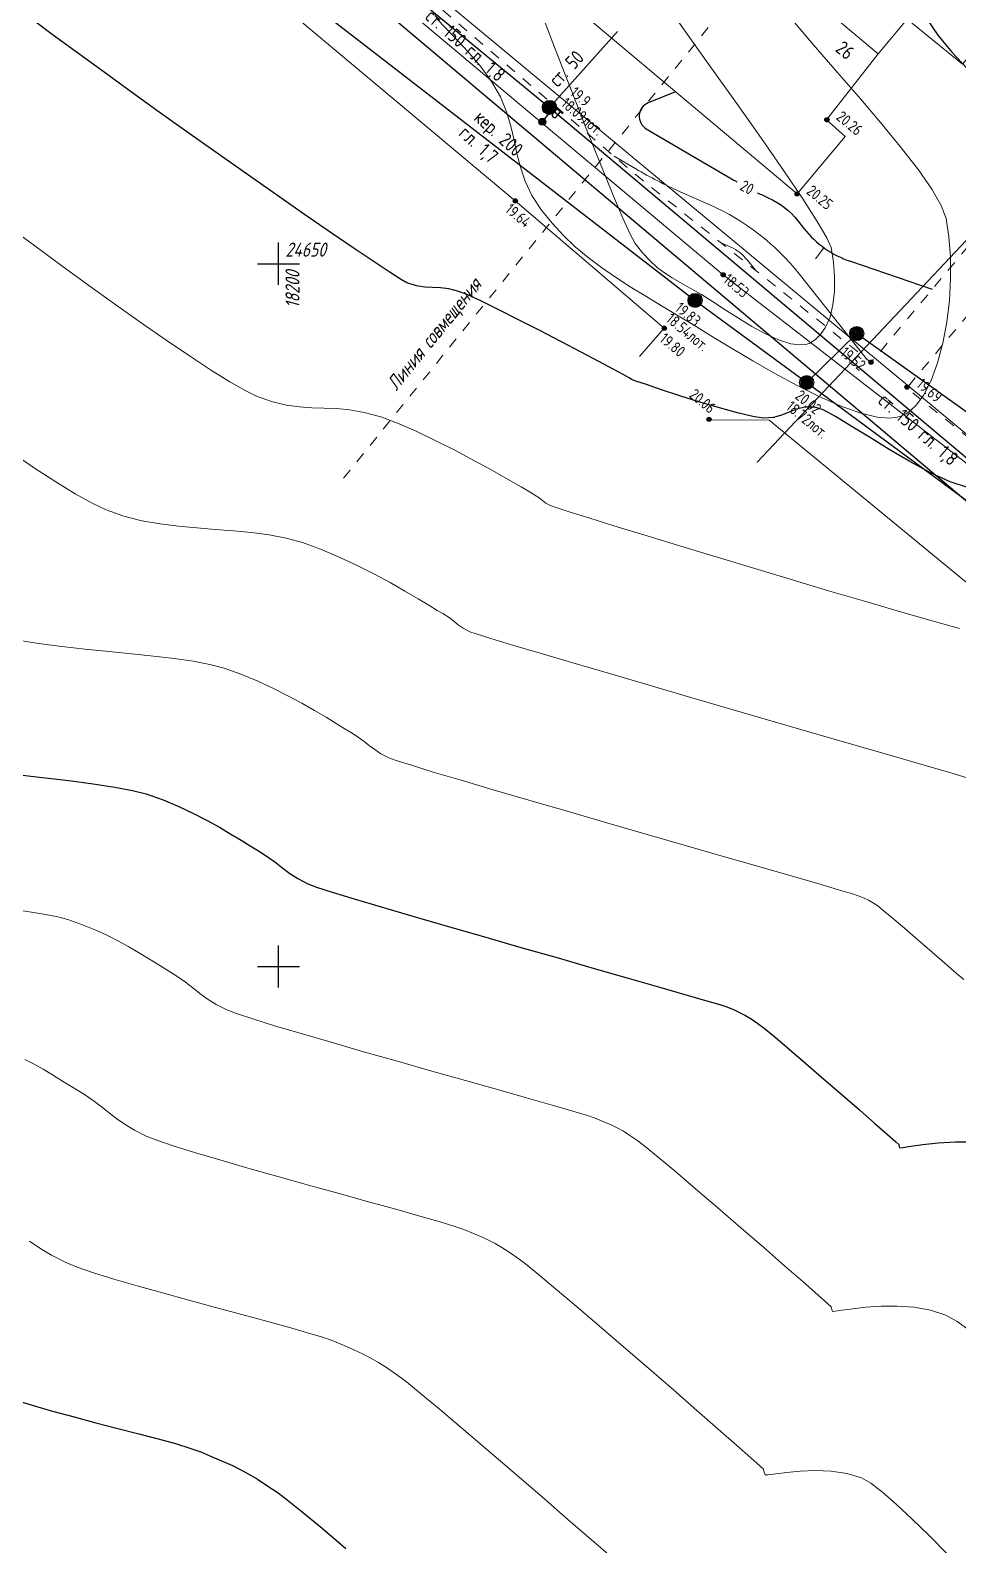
# Model space of a CAD drawing. Header units: metres. Extents: x 2491 to 4492, y 1184 to 2058.
# Drawn here: x 2774.4 to 2840.4, y 1565.1 to 1672.9 of the extents above; entities that cross this region are included whole.
import ezdxf
from ezdxf.enums import TextEntityAlignment as Align

# ---------------------------------------------------------------- set-up
doc = ezdxf.new("R2010")
doc.units = ezdxf.units.M
doc.linetypes.add('g5_01_5x1_5', pattern=[1.5, 0.75, -0.75])
for name, color, linetype, transparency in [('02_Сетка', 7, 'Continuous', 0.6), ('03_Здания и строения', 7, 'Continuous', 0.6), ('07_Объекты электропередачи', 7, 'Continuous', 0.6), ('10_Границы покрытий и угодий', 7, 'Continuous', 0.6), ('19_Горизонтали', 7, 'Continuous', 0.6), ('30_Канализация', 7, 'Continuous', 0.6), ('31_Водопровод', 7, 'Continuous', 0.6), ('33_Газопровод', 7, 'Continuous', 0.6), ('35_Телефон', 7, 'Continuous', 0.6), ('37_Кабель низкого напряжения', 7, 'Continuous', 0.6), ('44_Крышки колодцев', 7, 'Continuous', 0.6), ('61_Отметки высоты поверхности', 7, 'Continuous', 0.6)]:
    doc.layers.add(name, color=color, linetype=linetype, transparency=transparency)
doc.layers.add('rastr', color=7, linetype='Continuous')
doc.layers.add('Сетка', color=7, linetype='Continuous')
doc.layers.add('Сети_Горизонтали.Вспомогательные', color=1, linetype='Continuous', lineweight=9)
doc.layers.add('Сети_Горизонтали.Основные', color=1, linetype='Continuous', lineweight=30)
doc.styles.add('LIKE11', font='GOST_0.TTF')
doc.styles.add('LIKE17', font='GOST_0.TTF')
doc.styles.add('LIKE32', font='GOST_0.TTF')
doc.styles.add('LIKE36', font='GOST_0.TTF')
doc.styles.add('Line_GUGK', font='GOST_0.TTF')
doc.styles.add('pragmai.shx', font='GOST_0.TTF')
doc.styles.get("Standard").update_dxf_attribs({"font": 'GOST_0.TTF'})
doc.linetypes.add('g5_119_3', pattern='A,4,-1,[31,GUGK_2005.shx,S=0.1,R=0,X=0,Y=0],4,[31,GUGK_2005.shx,S=0.1,R=180,X=0,Y=0],-1', length=10)
doc.linetypes.add('g5_122_g', pattern='A,1,-1,1.5,-0.4,["Г",Line_GUGK,S=1,R=0,X=0,Y=-0.5],-1.5,1.5,-1,4,-1,4,-1,3', length=20.9)
doc.linetypes.add('g5_122_k', pattern='A,1,-1,1.5,-0.4,["К",Line_GUGK,S=1,R=0,X=0,Y=-0.5],-1.5,1.5,-1,4,-1,4,-1,3', length=20.9)
doc.linetypes.add('g5_122_v', pattern='A,1,-1,1.5,-0.4,["В",Line_GUGK,S=1,R=0,X=0,Y=-0.5],-1.5,1.5,-1,4,-1,4,-1,3', length=20.9)
doc.linetypes.add('g5_133_t', pattern='A,2,[27,GUGK_2005.shx,S=0.4,R=0,X=0,Y=0],2,-1,2,[27,GUGK_2005.shx,S=0.4,R=0,X=0,Y=0],2,-1,2,[27,GUGK_2005.shx,S=0.4,R=0,X=0,Y=0],2,-0.1,["V",Line_GUGK,S=1,R=0,X=0,Y=-0.5],-1', length=15.1)

# ---------------------------------------------------------------- blocks, each defined once
blk = doc.blocks.new('g5_012')
at = {"color": 92}
for points in [[(0, -1.5), (0, 1.5)], [(-1.5, 0), (1.5, 0)]]:
    blk.add_lwpolyline(points, dxfattribs=at)
blk = doc.blocks.new('g5_117v')
h = blk.add_hatch(color=255)
h.paths.add_polyline_path([(-0.46, 0.04), (0.46, 0.04, 0.921954)])
h.paths.add_polyline_path([(0.46, -0.04), (-0.46, -0.04, 0.921954)])
at = {"color": 0}
blk.add_line((-0.5, 0), (0.5, 0), dxfattribs=at)
blk.add_circle((0, 0), 0.5, dxfattribs=at)
blk = doc.blocks.new('g5_110_1c')
h = blk.add_hatch(color=255)
edge = h.paths.add_edge_path()
edge.add_arc((0, 0), 0.212, 0, 360)
edge = h.paths.add_edge_path(flags=16)
edge.add_arc((0, 0), 0.0975, 0, 360)
h = blk.add_hatch(color=0)
edge = h.paths.add_edge_path()
edge.add_arc((0, 0), 0.06, 0, 360)
at = {"color": 0}
for p, q in [((0, 0.25), (0, 1.5)), ((0, 1.38), (0.75, 1.38))]:
    blk.add_line(p, q, dxfattribs=at)
blk.add_lwpolyline([(0.2, 1.38), (0.2, 0.93, 1.040016), (0.55, 0.93), (0.55, 1.38)], format="xyb", dxfattribs=at)
for radius in [0.25, 0.06]:
    blk.add_circle((0, 0), radius, dxfattribs=at)
blk = doc.blocks.new('g5_117kb')
h = blk.add_hatch(color=255)
h.paths.add_polyline_path([(0.04, 0.04), (0.46, 0.04, 0.367426), (0.04, 0.46)])
h.paths.add_polyline_path([(-0.04, 0.46, 0.367426), (-0.46, 0.04), (-0.04, 0.04)])
h.paths.add_polyline_path([(-0.04, -0.04), (-0.46, -0.04, 0.367426), (-0.04, -0.46)])
h.paths.add_polyline_path([(0.04, -0.46, 0.367426), (0.46, -0.04), (0.04, -0.04)])
at = {"color": 0}
for points in [[(-0.5, 0), (0.5, 0)], [(0, 0.5), (0, -0.5)]]:
    blk.add_lwpolyline(points, dxfattribs=at)
blk.add_circle((0, 0), 0.5, dxfattribs=at)
blk = doc.blocks.new('g5_330')
blk.add_hatch(color=0).paths.add_polyline_path([(0.15, 0, 1), (-0.15, 0, 1)])
at = {"color": 0}
blk.add_circle((0, 0), 0.15, dxfattribs=at)
blk = doc.blocks.new('g_scratch')
at = {"color": 0, "linetype": 'ByBlock', "lineweight": 15}
blk.add_line((0, 0), (1, 0), dxfattribs=at)

msp = doc.modelspace()

# ---------------------------------------------------------------- linework, layer by layer
at = {"layer": '03_Здания и строения', "color": 7, "linetype": 'Continuous', "lineweight": 20, "flags": 128}
for points in [[(2830.07, 1675.07), (2853.52, 1702.73), (2861.82, 1695.59), (2840.69, 1670.46), (2836.77, 1673.65), (2834.7, 1671.2), (2830.07, 1675.07)], [(2801.14, 1699.67), (2793.65, 1690.87), (2828.93, 1661.22), (2832.35, 1665.31), (2831.01, 1666.49), (2834.7, 1671.2), (2830.07, 1675.07), (2801.14, 1699.67)]]:
    msp.add_lwpolyline(points, dxfattribs=at)
at = {"layer": '10_Границы покрытий и угодий', "color": 7, "linetype": 'Continuous', "lineweight": 20, "flags": 128}
for points in [[(2817.71, 1649.66), (2819.48, 1651.67), (2808.88, 1660.73), (2767.41, 1695.44), (2762.68, 1697.6), (2759.21, 1697.02), (2756.26, 1694.84)], [(2793.65, 1690.87), (2793.06, 1690.12), (2791.16, 1686.31), (2791.15, 1684.99), (2791.91, 1682.95), (2794.01, 1680.33), (2797.17, 1677.69), (2823.67, 1655.47), (2847.54, 1636.97), (2850.86, 1637.24), (2853.57, 1638.78), (2859.48, 1645.17), (2863.94, 1650.34), (2862.62, 1651.37)], [(2822.72, 1645.15), (2826.95, 1645.12), (2840.83, 1633.71), (2858.47, 1619.61)]]:
    msp.add_lwpolyline(points, dxfattribs=at)
at = {"layer": '10_Границы покрытий и угодий', "color": 7, "linetype": 'g5_01_5x1_5', "lineweight": 20, "flags": 128}
for points in [[(2791.15, 1684.99), (2798.76, 1678.52), (2807.79, 1670.82), (2817.92, 1662.2), (2824.65, 1656.85), (2834.19, 1649.23), (2841.51, 1657.99), (2847.4, 1665.5)], [(2862.62, 1651.37), (2858.06, 1646.15), (2852.73, 1640.22), (2850.32, 1638.96), (2847.68, 1638.66), (2836.72, 1647.41), (2847.43, 1660.2), (2855.78, 1653.22), (2858.61, 1652.97), (2861.2, 1652.22), (2862.62, 1651.37)]]:
    msp.add_lwpolyline(points, dxfattribs=at)
at = {"layer": '19_Горизонтали', "color": 32, "linetype": 'Continuous', "lineweight": 30, "elevation": 20, "flags": 128}
for points in [[(2820.28, 1668.48), (2818.34, 1667.7, 0.623488), (2818.2, 1665.86), (2824.43, 1662.21, 0.002484), (2824.65, 1662.08, 0.002484)], [(2826.1, 1661.31, 0.008648), (2826.87, 1660.95), (2826.87, 1660.95, -0.12137), (2828.98, 1659.32), (2829.43, 1658.75, 0.144311), (2832.72, 1656.43), (2838.55, 1654.45)]]:
    msp.add_lwpolyline(points, format="xyb", dxfattribs=at)
at = {"layer": '19_Горизонтали', "color": 32, "linetype": 'Continuous', "lineweight": 20, "flags": 128}
for points, elevation in [([(2833.86, 1649.49), (2829.08, 1655.53, 0.12137), (2822.76, 1660.43), (2820.62, 1661.38, -0.027963), (2817.45, 1663.01), (2815.91, 1663.91)], 19.5), ([(2823.52, 1657.75), (2824.22, 1657.44, -0.121371), (2825.39, 1656.52), (2825.98, 1655.79)], 19)]:
    msp.add_lwpolyline(points, format="xyb", dxfattribs=dict(at, elevation=elevation))
at = {"layer": '30_Канализация', "color": 12, "linetype": 'g5_122_k', "lineweight": 30, "flags": 128}
for points in [[(2746.21, 1712.03), (2781.99, 1684.34), (2821.67, 1653.65), (2829.61, 1647.81), (2860.17, 1625.27), (2864.29, 1621.83)], [(2829.61, 1647.81), (2833.17, 1651.29), (2855.67, 1635.26), (2878.05, 1654.8), (2884.51, 1649.77), (2885.62, 1648.69)]]:
    msp.add_lwpolyline(points, dxfattribs=at)
at = {"layer": '31_Водопровод', "color": 94, "linetype": 'g5_122_v', "lineweight": 30, "flags": 128}
for points in [[(2748.89, 1698.89), (2759.46, 1711.79), (2774.62, 1697.57), (2811.31, 1667.38), (2816.15, 1672.78)], [(2811.31, 1667.38), (2851.32, 1633.77)]]:
    msp.add_lwpolyline(points, dxfattribs=at)
at = {"layer": '33_Газопровод', "color": 132, "linetype": 'g5_122_g', "lineweight": 30, "flags": 128}
msp.add_lwpolyline([(2749.36, 1716.72), (2763.26, 1704.83), (2863.49, 1620.41)], dxfattribs=at)
at = {"layer": '35_Телефон', "color": 6, "linetype": 'g5_133_t', "lineweight": 20, "flags": 128}
msp.add_lwpolyline([(2826.08, 1642.13), (2848.4, 1665.81)], dxfattribs=at)
at = {"layer": '37_Кабель низкого напряжения', "color": 1, "linetype": 'g5_119_3', "lineweight": 20, "flags": 128}
msp.add_lwpolyline([(2808.58, 1710.01), (2804.77, 1713.37), (2813, 1734.9), (2792.37, 1751.34), (2777.96, 1734.95), (2763.17, 1717.64), (2762.1, 1713.77), (2764.33, 1709.53), (2782.39, 1694.48), (2799.11, 1678.89), (2847.25, 1638.94), (2870.51, 1666.32), (2874.65, 1670.74)], dxfattribs=at)
at = {"layer": 'rastr', "color": 5, "linetype": 'g5_01_5x1_5', "lineweight": 20, "flags": 128}
msp.add_lwpolyline([(2796.66, 1641), (2845.84, 1701.77)], dxfattribs=at)
at = {"layer": 'Сети_Горизонтали.Вспомогательные', "color": 42, "linetype": 'Continuous', "lineweight": 9, "flags": 128}
for points, elevation in [([(2820.48, 1673.46), (2822.59, 1670.53), (2824.58, 1667.74), (2826.39, 1665.17), (2827.99, 1662.86), (2829.33, 1660.87), (2830.36, 1659.26), (2831.05, 1658.09), (2831.35, 1657.41), (2831.52, 1656.37), (2831.6, 1655.32), (2831.59, 1654.3), (2831.48, 1653.33), (2831.27, 1652.45), (2830.93, 1651.69), (2830.58, 1651.19), (2830.26, 1650.88), (2830.02, 1650.72), (2829.9, 1650.65), (2829.78, 1650.59), (2829.52, 1650.52), (2829.1, 1650.48), (2828.48, 1650.57), (2827.61, 1650.84), (2826.68, 1651.27), (2825.72, 1651.8), (2824.75, 1652.39), (2823.81, 1652.99), (2822.92, 1653.56), (2822.12, 1654.06), (2821.33, 1654.52), (2820.65, 1654.91), (2820.04, 1655.26), (2819.49, 1655.62), (2818.98, 1656), (2818.48, 1656.46), (2817.96, 1657.01), (2817.42, 1657.7), (2817.07, 1658.32), (2816.53, 1659.51), (2815.82, 1661.18), (2814.96, 1663.29), (2813.98, 1665.75), (2812.9, 1668.5), (2811.75, 1671.47), (2810.55, 1674.59)], 19), ([(2828.36, 1673.86), (2830.08, 1671.86), (2831.79, 1669.88), (2833.44, 1667.98), (2834.97, 1666.16), (2836.36, 1664.47), (2837.56, 1662.93), (2838.51, 1661.56), (2839.18, 1660.4), (2839.53, 1659.48), (2839.73, 1658.17), (2839.84, 1656.73), (2839.85, 1655.21), (2839.76, 1653.65), (2839.57, 1652.1), (2839.29, 1650.6), (2838.92, 1649.2), (2838.46, 1647.95), (2837.91, 1646.88), (2837.4, 1646.2), (2836.98, 1645.79), (2836.69, 1645.59), (2836.53, 1645.5), (2836.39, 1645.43), (2836.06, 1645.34), (2835.5, 1645.28), (2834.63, 1645.35), (2833.39, 1645.66), (2831.99, 1646.16), (2830.5, 1646.82), (2828.93, 1647.6), (2827.35, 1648.46), (2825.77, 1649.35), (2824.26, 1650.25), (2822.85, 1651.11), (2821.57, 1651.9), (2820.47, 1652.56), (2819.29, 1653.26), (2818.16, 1653.94), (2817.06, 1654.62), (2816.02, 1655.3), (2815.01, 1655.99), (2814.06, 1656.71), (2813.15, 1657.47), (2812.3, 1658.27), (2811.5, 1659.14), (2810.74, 1660.07), (2810.06, 1661.12), (2809.58, 1662.13), (2809.25, 1663.12), (2809, 1664.09), (2808.8, 1665.06), (2808.57, 1666.05), (2808.26, 1667.07), (2807.82, 1668.12), (2807.19, 1669.23), (2806.46, 1670.23), (2805.54, 1671.33), (2804.47, 1672.48), (2803.32, 1673.66)], 19.5), ([(2840.48, 1630.32), (2838.53, 1630.86), (2836.28, 1631.5), (2833.81, 1632.22), (2831.17, 1633), (2828.44, 1633.81), (2825.69, 1634.64), (2823, 1635.45), (2820.42, 1636.24), (2818.03, 1636.97), (2815.9, 1637.62), (2814.11, 1638.18), (2812.71, 1638.62), (2811.78, 1638.92), (2811.39, 1639.05), (2811.06, 1639.23), (2810.82, 1639.41), (2810.59, 1639.6), (2810.27, 1639.8), (2809.94, 1640), (2809.29, 1640.38), (2808.38, 1640.91), (2807.26, 1641.54), (2805.99, 1642.23), (2804.63, 1642.96), (2803.22, 1643.67), (2801.83, 1644.34), (2800.51, 1644.91), (2799.31, 1645.36), (2798.14, 1645.68), (2797.1, 1645.87), (2796.16, 1645.96), (2795.27, 1645.99), (2794.41, 1646.01), (2793.53, 1646.07), (2792.61, 1646.19), (2791.6, 1646.43), (2790.48, 1646.83), (2789.66, 1647.23), (2788.58, 1647.85), (2787.28, 1648.67), (2785.78, 1649.65), (2784.12, 1650.78), (2782.34, 1652.01), (2780.47, 1653.33), (2778.55, 1654.71), (2776.62, 1656.11), (2774.7, 1657.52), (2772.83, 1658.9)], 20.5), ([(2773.07, 1642.82), (2774.68, 1641.72), (2776.19, 1640.74), (2777.56, 1639.9), (2778.77, 1639.23), (2779.78, 1638.75), (2781.03, 1638.31), (2782.31, 1637.98), (2783.61, 1637.75), (2784.92, 1637.58), (2786.23, 1637.46), (2787.54, 1637.36), (2788.84, 1637.26), (2790.12, 1637.14), (2791.36, 1636.97), (2792.58, 1636.74), (2793.74, 1636.42), (2795.02, 1635.96), (2796.3, 1635.41), (2797.58, 1634.82), (2798.81, 1634.2), (2799.97, 1633.57), (2801.03, 1632.97), (2801.96, 1632.43), (2802.74, 1631.96), (2803.33, 1631.6), (2803.72, 1631.37), (2804.17, 1631.08), (2804.51, 1630.82), (2804.82, 1630.57), (2805.17, 1630.33), (2805.64, 1630.08), (2806.1, 1629.92), (2807.14, 1629.6), (2808.68, 1629.13), (2810.65, 1628.55), (2812.97, 1627.86), (2815.58, 1627.1), (2818.4, 1626.27), (2821.36, 1625.41), (2824.38, 1624.53), (2827.4, 1623.65), (2830.34, 1622.8), (2833.13, 1621.99), (2835.7, 1621.24), (2837.97, 1620.58), (2839.87, 1620.03), (2841.33, 1619.6)], 21), ([(2773.34, 1629.51), (2774.95, 1629.25), (2776.61, 1629.03), (2778.29, 1628.84), (2779.96, 1628.67), (2781.59, 1628.51), (2783.15, 1628.35), (2784.62, 1628.18), (2785.97, 1627.98), (2787.16, 1627.75), (2788.18, 1627.48), (2789.36, 1627.05), (2790.52, 1626.58), (2791.64, 1626.06), (2792.7, 1625.53), (2793.69, 1624.99), (2794.6, 1624.47), (2795.42, 1623.99), (2796.13, 1623.56), (2796.71, 1623.2), (2797.16, 1622.93), (2797.71, 1622.58), (2798.13, 1622.27), (2798.5, 1621.97), (2798.88, 1621.69), (2799.32, 1621.4), (2799.88, 1621.11), (2800.41, 1620.92), (2801.5, 1620.58), (2803.05, 1620.1), (2805.02, 1619.52), (2807.31, 1618.84), (2809.85, 1618.1), (2812.57, 1617.31), (2815.4, 1616.49), (2818.26, 1615.66), (2821.07, 1614.85), (2823.77, 1614.07), (2826.27, 1613.35), (2828.5, 1612.71), (2830.4, 1612.16), (2831.87, 1611.73), (2832.86, 1611.44), (2833.28, 1611.3), (2833.69, 1611.13), (2834, 1610.98), (2834.3, 1610.81), (2834.67, 1610.57), (2835.04, 1610.28), (2835.7, 1609.73), (2836.56, 1608.99), (2837.53, 1608.15), (2838.53, 1607.29), (2839.47, 1606.48), (2840.24, 1605.8), (2840.78, 1605.33)], 21.5), ([(2773.55, 1610.28), (2775.05, 1610.04), (2776.24, 1609.81), (2777.05, 1609.6), (2778.09, 1609.24), (2779.03, 1608.86), (2779.88, 1608.46), (2780.66, 1608.06), (2781.39, 1607.66), (2782.08, 1607.25), (2782.74, 1606.85), (2783.4, 1606.45), (2784.05, 1606.06), (2784.81, 1605.58), (2785.42, 1605.14), (2785.94, 1604.74), (2786.43, 1604.34), (2786.96, 1603.96), (2787.59, 1603.57), (2788.37, 1603.17), (2789.05, 1602.91), (2790.2, 1602.53), (2791.76, 1602.05), (2793.64, 1601.49), (2795.77, 1600.87), (2798.08, 1600.2), (2800.5, 1599.52), (2802.94, 1598.83), (2805.34, 1598.15), (2807.61, 1597.51), (2809.69, 1596.92), (2811.5, 1596.4), (2812.97, 1595.97), (2814.02, 1595.66), (2814.57, 1595.47), (2815.19, 1595.22), (2815.7, 1594.99), (2816.14, 1594.78), (2816.57, 1594.54), (2817.04, 1594.25), (2817.6, 1593.87), (2818.13, 1593.46), (2819.05, 1592.71), (2820.27, 1591.68), (2821.71, 1590.45), (2823.29, 1589.1), (2824.92, 1587.68), (2826.53, 1586.29), (2828.04, 1584.98), (2829.36, 1583.83), (2830.4, 1582.91), (2831.1, 1582.29), (2831.36, 1582.05), (2831.4, 1581.87), (2831.44, 1581.73), (2831.64, 1581.75), (2832.14, 1581.82), (2832.89, 1581.92), (2833.83, 1582.02), (2834.9, 1582.09), (2836.06, 1582.1), (2837.25, 1582.02), (2838.41, 1581.82), (2839.5, 1581.47), (2840.32, 1581.02), (2841.24, 1580.35)], 22.5), ([(2774, 1599.66), (2774.66, 1599.31), (2775.3, 1598.95), (2775.96, 1598.55), (2776.68, 1598.11), (2777.5, 1597.62), (2778.3, 1597.12), (2778.95, 1596.66), (2779.51, 1596.23), (2780.02, 1595.82), (2780.54, 1595.42), (2781.12, 1595.02), (2781.79, 1594.61), (2782.62, 1594.19), (2783.37, 1593.9), (2784.55, 1593.5), (2786.06, 1593.03), (2787.86, 1592.5), (2789.85, 1591.93), (2791.98, 1591.33), (2794.16, 1590.72), (2796.34, 1590.11), (2798.44, 1589.53), (2800.38, 1588.99), (2802.1, 1588.51), (2803.53, 1588.1), (2804.59, 1587.77), (2805.21, 1587.56), (2805.9, 1587.28), (2806.48, 1587.03), (2806.98, 1586.8), (2807.44, 1586.55), (2807.92, 1586.27), (2808.45, 1585.94), (2809.07, 1585.52), (2809.61, 1585.11), (2810.53, 1584.36), (2811.75, 1583.34), (2813.21, 1582.1), (2814.84, 1580.7), (2816.59, 1579.2), (2818.37, 1577.66), (2820.13, 1576.14), (2821.8, 1574.68), (2823.32, 1573.35), (2824.62, 1572.22), (2825.64, 1571.32), (2826.3, 1570.73), (2826.55, 1570.5), (2826.59, 1570.28), (2826.66, 1570.1), (2826.88, 1570.1), (2827.41, 1570.18), (2828.19, 1570.28), (2829.14, 1570.36), (2830.22, 1570.41), (2831.35, 1570.36), (2832.47, 1570.2), (2833.51, 1569.88), (2834.17, 1569.5), (2835, 1568.87), (2835.98, 1568.02), (2837.1, 1566.98), (2838.32, 1565.79), (2839.61, 1564.49)], 23), ([(2774.31, 1586.73), (2775.05, 1586.22), (2775.88, 1585.72), (2776.86, 1585.22), (2777.7, 1584.88), (2778.88, 1584.48), (2780.32, 1584.03), (2781.98, 1583.55), (2783.78, 1583.04), (2785.66, 1582.53), (2787.56, 1582.01), (2789.42, 1581.51), (2791.17, 1581.03), (2792.75, 1580.6), (2794.1, 1580.21), (2795.16, 1579.89), (2795.86, 1579.65), (2796.7, 1579.3), (2797.39, 1579), (2798, 1578.72), (2798.56, 1578.42), (2799.14, 1578.09), (2799.78, 1577.68), (2800.53, 1577.18), (2801.14, 1576.72), (2802.14, 1575.9), (2803.47, 1574.79), (2805.06, 1573.44), (2806.86, 1571.91), (2808.8, 1570.25), (2810.81, 1568.51), (2812.82, 1566.77), (2814.78, 1565.07), (2816.62, 1563.47)], 23.5)]:
    msp.add_lwpolyline(points, dxfattribs=dict(at, elevation=elevation))
at = {"layer": 'Сети_Горизонтали.Основные', "color": 40, "linetype": 'Continuous', "lineweight": 30, "flags": 128}
for points, elevation in [([(2841.13, 1640.31), (2839.83, 1640.74), (2838.42, 1641.39), (2836.95, 1642.18), (2835.48, 1643.04), (2834.07, 1643.91), (2832.78, 1644.71), (2831.67, 1645.38), (2830.78, 1645.86), (2830.19, 1646.06), (2829.48, 1646.05), (2828.89, 1645.91), (2828.37, 1645.7), (2827.83, 1645.49), (2827.24, 1645.32), (2826.52, 1645.27), (2825.77, 1645.38), (2824.7, 1645.64), (2823.4, 1646), (2822, 1646.42), (2820.59, 1646.87), (2819.29, 1647.29), (2818.21, 1647.66), (2817.46, 1647.91), (2817.15, 1648.02), (2816.98, 1648.13), (2816.82, 1648.24), (2816.55, 1648.39), (2815.85, 1648.76), (2814.83, 1649.3), (2813.56, 1649.97), (2812.13, 1650.72), (2810.62, 1651.5), (2809.12, 1652.27), (2807.71, 1652.98), (2806.47, 1653.59), (2805.5, 1654.04), (2804.87, 1654.29), (2804.16, 1654.47), (2803.55, 1654.54), (2803, 1654.56), (2802.45, 1654.59), (2801.86, 1654.69), (2801.17, 1654.91), (2800.72, 1655.16), (2799.9, 1655.68), (2798.76, 1656.43), (2797.35, 1657.38), (2795.71, 1658.5), (2793.88, 1659.77), (2791.9, 1661.15), (2789.82, 1662.61), (2787.68, 1664.12), (2785.52, 1665.65), (2783.39, 1667.17), (2781.32, 1668.66), (2779.36, 1670.07), (2777.56, 1671.38), (2775.94, 1672.56), (2774.57, 1673.58)], 20), ([(2838.13, 1673.71), (2838.94, 1672.52), (2839.93, 1671.32), (2841.05, 1670.12)], 20), ([(2773.22, 1619.95), (2775.23, 1619.72), (2777.13, 1619.49), (2778.86, 1619.26), (2780.38, 1619.03), (2781.65, 1618.79), (2782.62, 1618.54), (2783.82, 1618.11), (2784.94, 1617.64), (2785.99, 1617.16), (2786.95, 1616.66), (2787.84, 1616.17), (2788.65, 1615.69), (2789.38, 1615.25), (2790.03, 1614.84), (2790.61, 1614.49), (2791.31, 1614.05), (2791.87, 1613.64), (2792.34, 1613.26), (2792.83, 1612.89), (2793.4, 1612.52), (2794.13, 1612.14), (2794.73, 1611.91), (2795.85, 1611.55), (2797.42, 1611.07), (2799.35, 1610.5), (2801.58, 1609.84), (2804.03, 1609.13), (2806.62, 1608.39), (2809.27, 1607.62), (2811.92, 1606.87), (2814.49, 1606.13), (2816.9, 1605.44), (2819.07, 1604.82), (2820.94, 1604.28), (2822.42, 1603.85), (2823.44, 1603.55), (2823.92, 1603.39), (2824.46, 1603.17), (2824.88, 1602.98), (2825.26, 1602.78), (2825.65, 1602.54), (2826.14, 1602.22), (2826.58, 1601.88), (2827.34, 1601.25), (2828.36, 1600.39), (2829.55, 1599.37), (2830.83, 1598.26), (2832.13, 1597.14), (2833.37, 1596.06), (2834.47, 1595.1), (2835.36, 1594.32), (2835.95, 1593.8), (2836.17, 1593.6), (2836.2, 1593.47), (2836.23, 1593.37), (2836.45, 1593.39), (2837.02, 1593.48), (2837.88, 1593.6), (2838.96, 1593.71), (2840.21, 1593.79), (2841.55, 1593.79)], 22), ([(2773.19, 1575.47), (2774.51, 1575.06), (2775.96, 1574.64), (2777.49, 1574.22), (2779.05, 1573.81), (2780.6, 1573.41), (2782.09, 1573.03), (2783.47, 1572.66), (2784.7, 1572.32), (2785.72, 1572.01), (2786.5, 1571.73), (2787.37, 1571.37), (2788.11, 1571.06), (2788.76, 1570.77), (2789.35, 1570.47), (2789.93, 1570.15), (2790.54, 1569.79), (2791.21, 1569.35), (2792, 1568.83), (2792.65, 1568.33), (2793.71, 1567.47), (2795.13, 1566.3), (2796.83, 1564.86)], 24)]:
    msp.add_lwpolyline(points, dxfattribs=dict(at, elevation=elevation))

# ---------------------------------------------------------------- block references
at = {"layer": '02_Сетка', "color": 92, "linetype": 'Continuous', "lineweight": 15, "ltscale": 0.5}
for p in [(2792.03, 1656.26), (2792.03, 1606.26)]:
    msp.add_blockref('g5_012', p, dxfattribs=at)
at = {"layer": '07_Объекты электропередачи', "color": 7, "linetype": 'Continuous', "lineweight": 20, "rotation": 320.2244407250127}
msp.add_blockref('g5_110_1c', (2810.8, 1666.36, 19.67), dxfattribs=at)
at = {"layer": '19_Горизонтали', "color": 32, "linetype": 'Continuous', "lineweight": -3, "rotation": 233.1545725263682}
msp.add_blockref('g_scratch', (2830.84, 1657.4, 20), dxfattribs=at)
at = {"layer": '44_Крышки колодцев', "color": 7, "linetype": 'Continuous', "lineweight": 20}
for name, p, rotation in [('g5_117v', (2811.31, 1667.38, 19.9), 320.2244407250127), ('g5_117kb', (2821.67, 1653.65, 19.83), 320.2244407250127), ('g5_117kb', (2833.17, 1651.29), 320.2655484459036), ('g5_117kb', (2829.61, 1647.81, 20.02), 320.2244407250127)]:
    msp.add_blockref(name, p, dxfattribs=dict(at, rotation=rotation))
at = {"layer": '61_Отметки высоты поверхности', "color": 7, "linetype": 'Continuous', "lineweight": 20}
for p, rotation in [((2831.05, 1666.5), 320.1837874390728), ((2828.93, 1661.22), 320.1837874390728), ((2808.88, 1660.73, 19.64), 320.2244407250127), ((2823.67, 1655.47, 18.53), 320.2244407250127), ((2819.48, 1651.67, 19.8), 320.2244407250127), ((2834.19, 1649.25), 320.1837874390728), ((2836.75, 1647.48), 320.1837874390728), ((2822.66, 1645.19), 320.1837874390728)]:
    msp.add_blockref('g5_330', p, dxfattribs=dict(at, rotation=rotation))

# ---------------------------------------------------------------- texts
at = {"color": 7, "linetype": 'Continuous', "lineweight": 15, "ltscale": 0.5, "style": 'LIKE11'}
for s, p in [('19.9', (2812.71, 1668.3)), ('18.09лот.', (2812.07, 1667.53)), ('18.54лот.', (2819.54, 1652.21)), ('19.83', (2820.18, 1652.98)), ('20.02', (2828.72, 1646.73)), ('18.72лот.', (2828.08, 1645.96))]:
    msp.add_text(s, height=0.8, rotation=320.2244, dxfattribs=at).set_placement(p)
at = {"layer": '03_Здания и строения', "color": 7, "linetype": 'Continuous', "lineweight": 15, "style": 'LIKE36'}
msp.add_text('26', height=1, rotation=320.5453, dxfattribs=at).set_placement((2831.59, 1671.42))
at = {"layer": '19_Горизонтали', "color": 32, "linetype": 'Continuous', "lineweight": 15, "style": 'pragmai.shx'}
msp.add_text('20', height=0.8, rotation=331.8892, dxfattribs=at).set_placement((2825.37, 1661.69, 20), align=Align.MIDDLE_CENTER)
at = {"layer": '30_Канализация', "color": 12, "linetype": 'Continuous', "lineweight": 15, "style": 'LIKE32'}
for s, p in [('кер. 200', (2805.87, 1666.53)), ('гл. 1,7', (2804.78, 1665.43))]:
    msp.add_text(s, height=1, rotation=317.7132, dxfattribs=at).set_placement(p)
at = {"layer": '31_Водопровод', "color": 94, "linetype": 'Continuous', "lineweight": 15, "style": 'LIKE32'}
for s, rotation, p in [('ст. 150 гл. 1,8', 318.8282, (2802.4, 1673.71)), ('ст. 50', 46.9063, (2811.9, 1668.76)), ('ст. 150 гл. 1,8', 318.8282, (2834.62, 1646.39))]:
    msp.add_text(s, height=1, rotation=rotation, dxfattribs=at).set_placement(p)
at = {"layer": '61_Отметки высоты поверхности', "color": 7, "linetype": 'Continuous', "lineweight": 15, "ltscale": 0.5, "style": 'LIKE17'}
for s, rotation, p in [('20.26', 320.1838, (2831.65, 1666.58, 4.27)), ('20.25', 320.1838, (2829.53, 1661.3, 4.27)), ('19.64', 320.2244, (2808.09, 1660)), ('18.53', 320.2244, (2823.61, 1655.01)), ('19.80', 320.2244, (2819.08, 1650.79)), ('19.52', 320.1838, (2831.93, 1649.8, 4.27)), ('20.06', 320.1838, (2821.19, 1646.82, 4.27)), ('19.69', 320.1838, (2837.35, 1647.56, 4.27))]:
    msp.add_text(s, height=0.8, rotation=rotation, dxfattribs=at).set_placement(p)
at = {"layer": 'rastr', "color": 5, "linetype": 'Continuous', "lineweight": 15, "oblique": 15}
msp.add_text('Линия совмещения', height=1, rotation=50.9952, dxfattribs=at).set_placement((2800.43, 1647.17))
at = {"layer": 'Сетка', "color": 3, "oblique": 15}
msp.add_text('24650', height=1, dxfattribs=at).set_placement((2792.53, 1656.76))
msp.add_text('18200', height=1, rotation=90, dxfattribs=at).set_placement((2792.53, 1655.76), align=Align.TOP_RIGHT)

doc.saveas('drawing.dxf')
